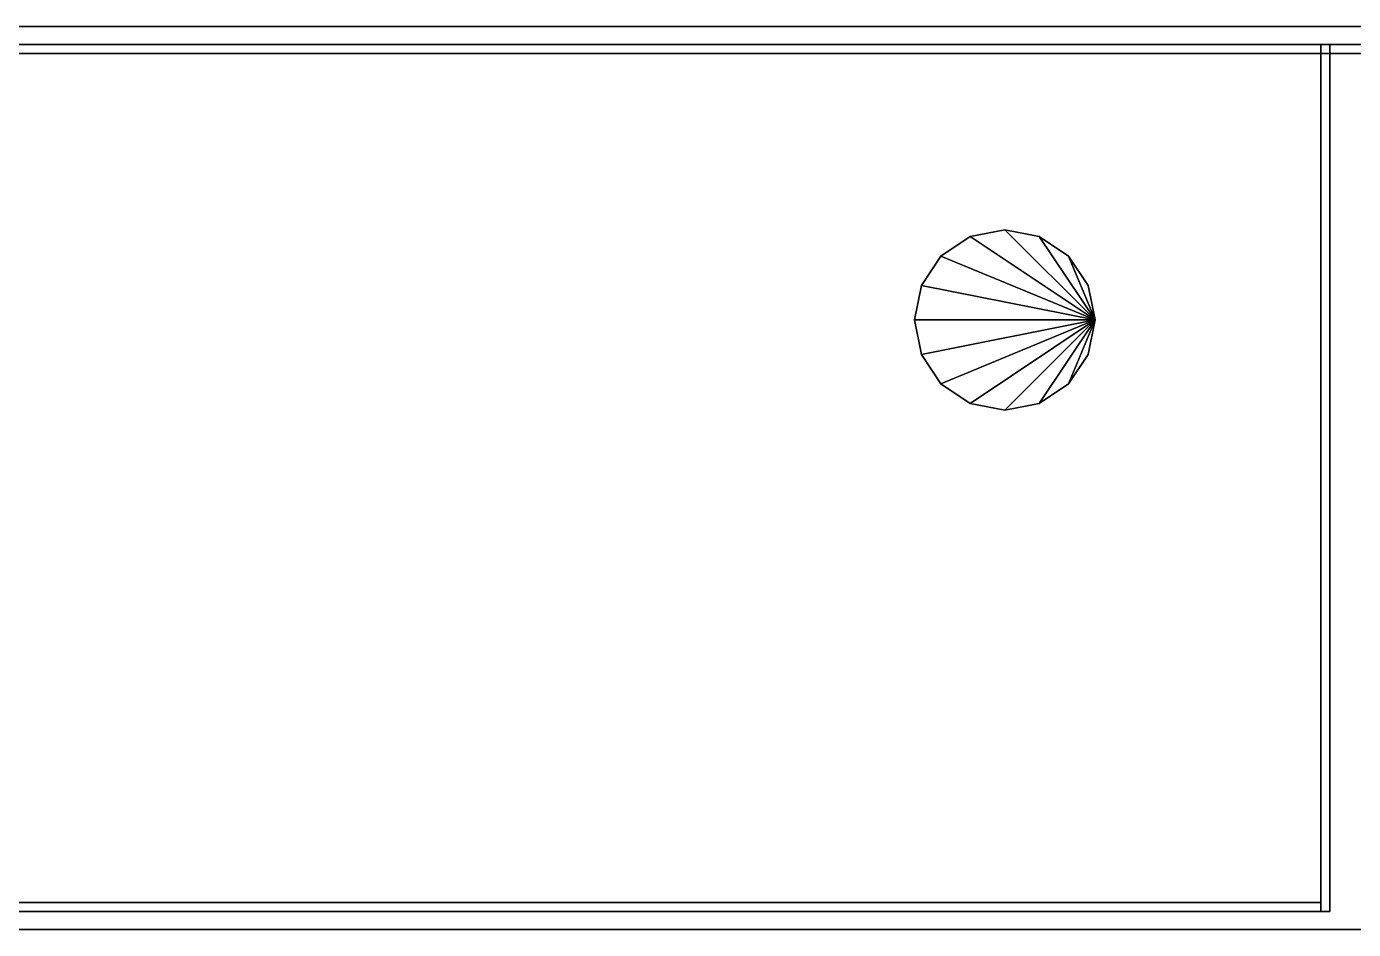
# Model space of a CAD drawing. Header units: millimetres. Extents: x -12500 to 12500, y -33223 to 2000.
# Drawn here: x -7167 to -4228, y 0 to 2000 of the extents above; entities that cross this region are included whole.
import ezdxf

# ---------------------------------------------------------------- set-up
doc = ezdxf.new("R2010")
doc.units = ezdxf.units.MM
for name, color, linetype in [('KORKULUK_KAPI', 4, 'CONTINUOUS'), ('MONTAJ_BORULARI', 2, 'CONTINUOUS'), ('ZEMIN_PLATFORM', 8, 'CONTINUOUS')]:
    doc.layers.add(name, color=color, linetype=linetype)

msp = doc.modelspace()

# ---------------------------------------------------------------- linework, layer by layer
at = {"layer": 'KORKULUK_KAPI'}
for p, q in [((-4300, 1960), (-12500, 1960)), ((-4300, 1960, 1100), (-12500, 1960, 1100)), ((-4300, 1940), (-4300, 1960)), ((-4300, 1940, 1100), (-4300, 1960, 1100)), ((-4300, 1960), (-4300, 1960, 1100)), ((-1800, 1960), (-4300, 1960)), ((-4300, 1960), (-4300, 1940)), ((-1800, 1960, 1700), (-4300, 1960, 1700)), ((-4300, 1960, 1700), (-4300, 1940, 1700)), ((-4300, 1960), (-4300, 1960, 1700)), ((-4280, 1960), (-4300, 1960)), ((-4300, 1960), (-4300, 40)), ((-4280, 1960, 1700), (-4300, 1960, 1700)), ((-4300, 1960, 1700), (-4300, 40, 1700)), ((-4300, 1960), (-4300, 1960, 1700)), ((-4280, 40), (-4280, 1960)), ((-4280, 40, 1700), (-4280, 1960, 1700)), ((-4280, 1960), (-4280, 1960, 1700)), ((-12500, 1940), (-4300, 1940)), ((-12500, 1940, 1100), (-4300, 1940, 1100)), ((-4300, 1940), (-4300, 1940, 1100)), ((-4300, 1940), (-1800, 1940)), ((-4300, 1940, 1700), (-1800, 1940, 1700)), ((-4300, 1940), (-4300, 1940, 1700)), ((-4300, 60), (-12500, 60)), ((-4300, 60, 1100), (-12500, 60, 1100)), ((-4300, 40), (-4300, 60)), ((-4300, 40, 1100), (-4300, 60, 1100)), ((-4300, 60), (-4300, 60, 1100)), ((-12500, 40), (-4300, 40)), ((-12500, 40, 1100), (-4300, 40, 1100)), ((-4300, 40), (-4300, 40, 1100)), ((-4300, 40), (-4280, 40)), ((-4300, 40, 1700), (-4280, 40, 1700)), ((-4300, 40), (-4300, 40, 1700)), ((-4280, 40), (-4280, 40, 1700))]:
    msp.add_line(p, q, dxfattribs=at)
for points in [[(-12500, 1940), (-4300, 1940), (-4300, 1960), (-12500, 1960)], [(-12500, 1940, 1100), (-4300, 1940, 1100), (-4300, 1960, 1100), (-12500, 1960, 1100)], [(-12500, 1960), (-4300, 1960), (-4300, 1960, 1100), (-12500, 1960, 1100)], [(-4300, 1940), (-4300, 1960), (-4300, 1960, 1100), (-4300, 1940, 1100)], [(-4300, 1940), (-1800, 1940), (-1800, 1960), (-4300, 1960)], [(-4300, 1940, 1700), (-1800, 1940, 1700), (-1800, 1960, 1700), (-4300, 1960, 1700)], [(-4300, 1960), (-1800, 1960), (-1800, 1960, 1700), (-4300, 1960, 1700)], [(-4300, 1940), (-4300, 1960), (-4300, 1960, 1700), (-4300, 1940, 1700)], [(-4300, 40), (-4280, 40), (-4280, 1960), (-4300, 1960)], [(-4300, 40, 1700), (-4280, 40, 1700), (-4280, 1960, 1700), (-4300, 1960, 1700)], [(-4300, 1960), (-4280, 1960), (-4280, 1960, 1700), (-4300, 1960, 1700)], [(-4300, 40), (-4300, 1960), (-4300, 1960, 1700), (-4300, 40, 1700)], [(-4280, 40), (-4280, 1960), (-4280, 1960, 1700), (-4280, 40, 1700)], [(-12500, 1940), (-4300, 1940), (-4300, 1940, 1100), (-12500, 1940, 1100)], [(-4300, 1940), (-1800, 1940), (-1800, 1940, 1700), (-4300, 1940, 1700)], [(-12500, 40), (-4300, 40), (-4300, 60), (-12500, 60)], [(-12500, 40, 1100), (-4300, 40, 1100), (-4300, 60, 1100), (-12500, 60, 1100)], [(-12500, 60), (-4300, 60), (-4300, 60, 1100), (-12500, 60, 1100)], [(-4300, 40), (-4300, 60), (-4300, 60, 1100), (-4300, 40, 1100)], [(-12500, 40), (-4300, 40), (-4300, 40, 1100), (-12500, 40, 1100)], [(-4300, 40), (-4280, 40), (-4280, 40, 1700), (-4300, 40, 1700)]]:
    msp.add_3dface(points, dxfattribs=at)
at = {"layer": 'MONTAJ_BORULARI'}
for p, q in [((-5076.5, 1534.8), (-5141.4, 1491.4)), ((-5076.5, 1534.8, 4300), (-5141.4, 1491.4, 4300)), ((-5000, 1550), (-5076.5, 1534.8)), ((-5000, 1550, 4300), (-5076.5, 1534.8, 4300)), ((-4923.5, 1534.8), (-5000, 1550)), ((-4923.5, 1534.8, 4300), (-5000, 1550, 4300)), ((-5000, 1550), (-5000, 1550, 4300)), ((-4858.6, 1491.4), (-4923.5, 1534.8)), ((-4858.6, 1491.4, 4300), (-4923.5, 1534.8, 4300)), ((-5141.4, 1491.4), (-5184.8, 1426.5)), ((-5141.4, 1491.4, 4300), (-5184.8, 1426.5, 4300)), ((-4815.2, 1426.5), (-4858.6, 1491.4)), ((-4815.2, 1426.5, 4300), (-4858.6, 1491.4, 4300)), ((-5184.8, 1426.5), (-5200, 1350)), ((-5184.8, 1426.5, 4300), (-5200, 1350, 4300)), ((-4800, 1350), (-4815.2, 1426.5)), ((-4800, 1350, 4300), (-4815.2, 1426.5, 4300)), ((-5200, 1350), (-5184.8, 1273.5)), ((-5200, 1350, 4300), (-5184.8, 1273.5, 4300)), ((-5200, 1350), (-5200, 1350, 4300)), ((-4815.2, 1273.5), (-4800, 1350)), ((-4815.2, 1273.5, 4300), (-4800, 1350, 4300)), ((-4800, 1350), (-4800, 1350, 4300)), ((-5184.8, 1273.5), (-5141.4, 1208.6)), ((-5184.8, 1273.5, 4300), (-5141.4, 1208.6, 4300)), ((-4858.6, 1208.6), (-4815.2, 1273.5)), ((-4858.6, 1208.6, 4300), (-4815.2, 1273.5, 4300)), ((-5141.4, 1208.6), (-5076.5, 1165.2)), ((-5141.4, 1208.6, 4300), (-5076.5, 1165.2, 4300)), ((-4923.5, 1165.2), (-4858.6, 1208.6)), ((-4923.5, 1165.2, 4300), (-4858.6, 1208.6, 4300)), ((-5076.5, 1165.2), (-5000, 1150)), ((-5076.5, 1165.2, 4300), (-5000, 1150, 4300)), ((-5000, 1150), (-4923.5, 1165.2)), ((-5000, 1150, 4300), (-4923.5, 1165.2, 4300)), ((-5000, 1150), (-5000, 1150, 4300))]:
    msp.add_line(p, q, dxfattribs=at)
for points in [[(-5076.5, 1534.8), (-5141.4, 1491.4), (-5141.4, 1491.4, 4300), (-5076.5, 1534.8, 4300)], [(-4800, 1350), (-5076.5, 1534.8), (-5141.4, 1491.4)], [(-4800, 1350, 4300), (-5076.5, 1534.8, 4300), (-5141.4, 1491.4, 4300)], [(-5000, 1550), (-5076.5, 1534.8), (-5076.5, 1534.8, 4300), (-5000, 1550, 4300)], [(-4800, 1350), (-5000, 1550), (-5076.5, 1534.8)], [(-4800, 1350, 4300), (-5000, 1550, 4300), (-5076.5, 1534.8, 4300)], [(-4923.5, 1534.8), (-5000, 1550), (-5000, 1550, 4300), (-4923.5, 1534.8, 4300)], [(-4800, 1350), (-4923.5, 1534.8), (-5000, 1550)], [(-4800, 1350, 4300), (-4923.5, 1534.8, 4300), (-5000, 1550, 4300)], [(-4858.6, 1491.4), (-4923.5, 1534.8), (-4923.5, 1534.8, 4300), (-4858.6, 1491.4, 4300)], [(-4800, 1350), (-4858.6, 1491.4), (-4923.5, 1534.8)], [(-4800, 1350, 4300), (-4858.6, 1491.4, 4300), (-4923.5, 1534.8, 4300)], [(-5141.4, 1491.4), (-5184.8, 1426.5), (-5184.8, 1426.5, 4300), (-5141.4, 1491.4, 4300)], [(-4800, 1350), (-5141.4, 1491.4), (-5184.8, 1426.5)], [(-4800, 1350, 4300), (-5141.4, 1491.4, 4300), (-5184.8, 1426.5, 4300)], [(-4815.2, 1426.5), (-4858.6, 1491.4), (-4858.6, 1491.4, 4300), (-4815.2, 1426.5, 4300)], [(-4800, 1350), (-4815.2, 1426.5), (-4858.6, 1491.4)], [(-4800, 1350, 4300), (-4815.2, 1426.5, 4300), (-4858.6, 1491.4, 4300)], [(-5184.8, 1426.5), (-5200, 1350), (-5200, 1350, 4300), (-5184.8, 1426.5, 4300)], [(-4800, 1350), (-5184.8, 1426.5), (-5200, 1350)], [(-4800, 1350, 4300), (-5184.8, 1426.5, 4300), (-5200, 1350, 4300)], [(-4800, 1350), (-4815.2, 1426.5), (-4815.2, 1426.5, 4300), (-4800, 1350, 4300)], [(-5200, 1350), (-5184.8, 1273.5), (-5184.8, 1273.5, 4300), (-5200, 1350, 4300)], [(-4800, 1350), (-5200, 1350), (-5184.8, 1273.5)], [(-4800, 1350, 4300), (-5200, 1350, 4300), (-5184.8, 1273.5, 4300)], [(-4800, 1350), (-5184.8, 1273.5), (-5141.4, 1208.6)], [(-4800, 1350, 4300), (-5184.8, 1273.5, 4300), (-5141.4, 1208.6, 4300)], [(-4800, 1350), (-5141.4, 1208.6), (-5076.5, 1165.2)], [(-4800, 1350, 4300), (-5141.4, 1208.6, 4300), (-5076.5, 1165.2, 4300)], [(-4800, 1350), (-5076.5, 1165.2), (-5000, 1150)], [(-4800, 1350, 4300), (-5076.5, 1165.2, 4300), (-5000, 1150, 4300)], [(-4800, 1350), (-5000, 1150), (-4923.5, 1165.2)], [(-4800, 1350, 4300), (-5000, 1150, 4300), (-4923.5, 1165.2, 4300)], [(-4800, 1350), (-4923.5, 1165.2), (-4858.6, 1208.6)], [(-4800, 1350, 4300), (-4923.5, 1165.2, 4300), (-4858.6, 1208.6, 4300)], [(-4800, 1350), (-4858.6, 1208.6), (-4815.2, 1273.5)], [(-4800, 1350, 4300), (-4858.6, 1208.6, 4300), (-4815.2, 1273.5, 4300)], [(-4815.2, 1273.5), (-4800, 1350), (-4800, 1350, 4300), (-4815.2, 1273.5, 4300)], [(-5184.8, 1273.5), (-5141.4, 1208.6), (-5141.4, 1208.6, 4300), (-5184.8, 1273.5, 4300)], [(-4858.6, 1208.6), (-4815.2, 1273.5), (-4815.2, 1273.5, 4300), (-4858.6, 1208.6, 4300)], [(-5141.4, 1208.6), (-5076.5, 1165.2), (-5076.5, 1165.2, 4300), (-5141.4, 1208.6, 4300)], [(-4923.5, 1165.2), (-4858.6, 1208.6), (-4858.6, 1208.6, 4300), (-4923.5, 1165.2, 4300)], [(-5076.5, 1165.2), (-5000, 1150), (-5000, 1150, 4300), (-5076.5, 1165.2, 4300)], [(-5000, 1150), (-4923.5, 1165.2), (-4923.5, 1165.2, 4300), (-5000, 1150, 4300)]]:
    msp.add_3dface(points, dxfattribs=at)
at = {"layer": 'ZEMIN_PLATFORM'}
for p, q in [((12500, 2000, -400), (-12500, 2000, -400)), ((12500, 2000), (-12500, 2000)), ((-12500, 0, -400), (12500, 0, -400)), ((-12500, 0), (12500, 0))]:
    msp.add_line(p, q, dxfattribs=at)
for points in [[(-12500, 0, -400), (12500, 0, -400), (12500, 2000, -400), (-12500, 2000, -400)], [(-12500, 0), (12500, 0), (12500, 2000), (-12500, 2000)], [(-12500, 2000, -400), (12500, 2000, -400), (12500, 2000), (-12500, 2000)], [(-12500, 0, -400), (12500, 0, -400), (12500, 0), (-12500, 0)]]:
    msp.add_3dface(points, dxfattribs=at)

doc.saveas('drawing.dxf')
